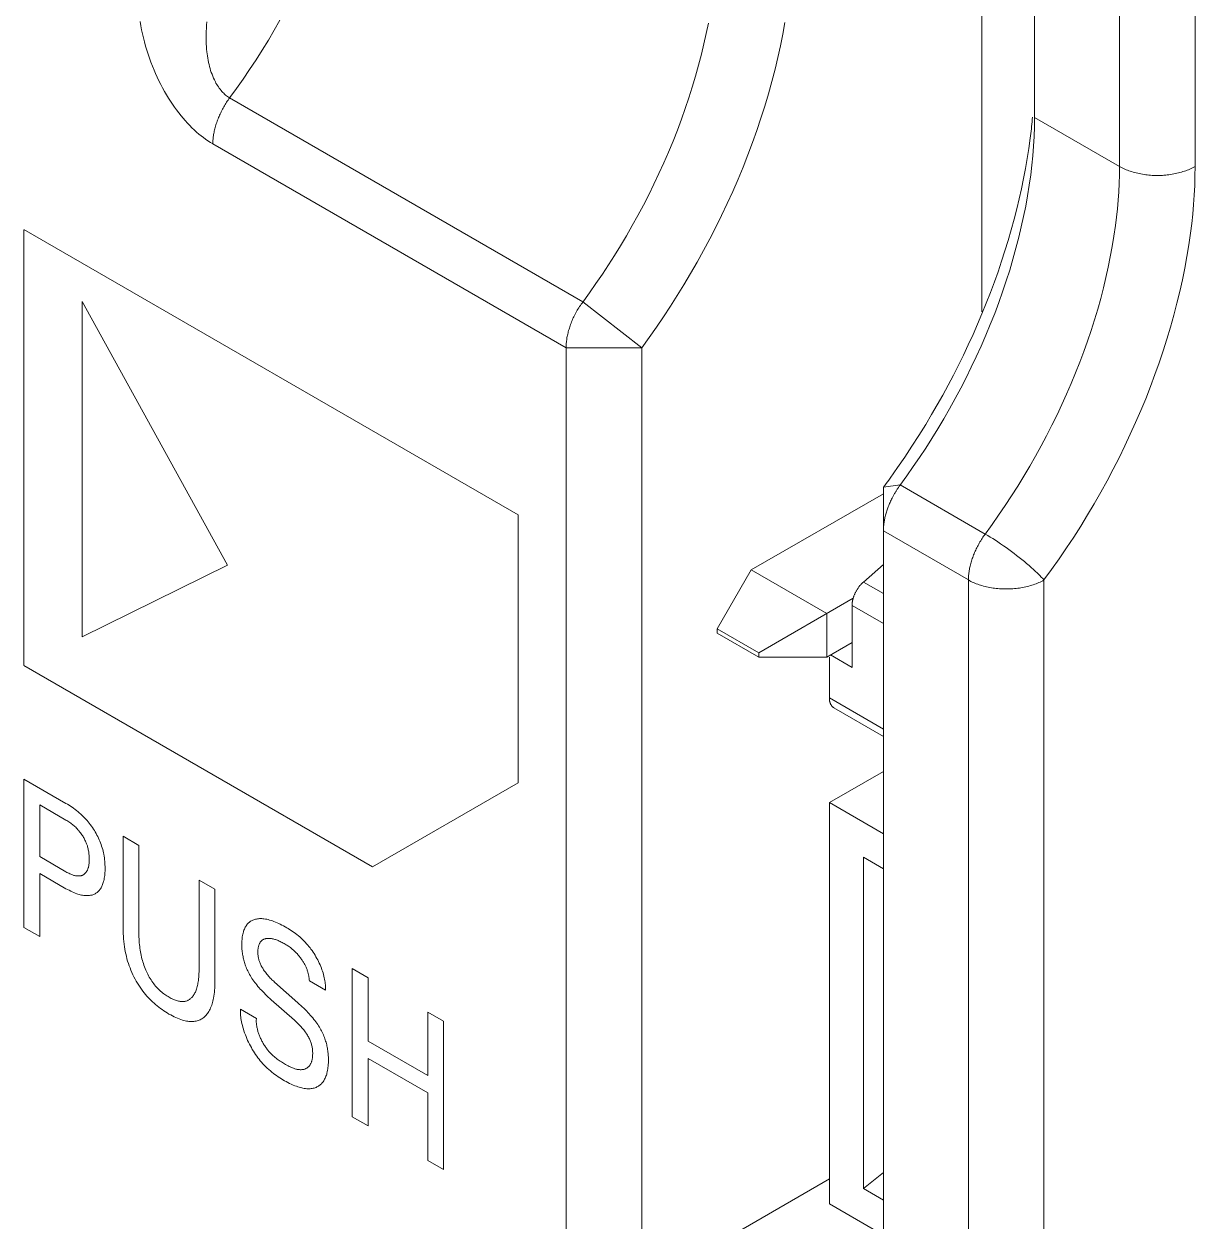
# Model space of a CAD drawing. Header units: inches. Extents: x 67578 to 72421, y -34894 to -31675.
# Drawn here: x 70297.14 to 70314.58, y -33422.72 to -33404.89 of the extents above; entities that cross this region are included whole.
import ezdxf

# ---------------------------------------------------------------- set-up
doc = ezdxf.new("R2010")
doc.units = ezdxf.units.IN
doc.header["$MEASUREMENT"] = 0

# ---------------------------------------------------------------- blocks, each defined once
blk = doc.blocks.new('ET200S')
at = {"lineweight": 0}
for p, q in [((64.851, -38.672), (64.851, -33.618)), ((65.346, -35.158), (65.346, -36.85)), ((66.141, -37.309), (66.141, -35.618)), ((66.848, -37.309), (66.848, -35.618)), ((61.119, -38.577), (57.813, -36.668)), ((66.141, -37.309), (65.346, -36.85)), ((60.961, -39.007), (57.656, -37.099)), ((60.512, -40.571), (55.888, -37.901)), ((55.888, -37.905), (55.888, -41.979)), ((57.794, -41.042), (56.432, -38.575)), ((56.432, -38.575), (56.432, -41.714)), ((61.119, -38.577), (61.669, -39.007)), ((60.961, -39.007), (61.669, -39.007)), ((60.961, -48.211), (60.961, -39.007)), ((61.669, -47.803), (61.669, -39.007)), ((64.089, -40.291), (63.931, -40.313)), ((63.931, -40.313), (63.931, -49.926)), ((64.088, -40.291), (64.884, -40.751)), ((63.931, -40.373), (62.694, -41.087)), ((60.512, -43.081), (60.512, -40.571)), ((63.931, -40.722), (64.727, -41.181)), ((56.432, -41.714), (57.794, -41.042)), ((62.376, -41.638), (62.694, -41.087)), ((63.401, -41.495), (62.694, -41.087)), ((63.931, -41.036), (63.744, -41.2)), ((63.744, -41.2), (63.931, -41.308)), ((64.727, -59.824), (64.727, -41.181)), ((65.434, -59.824), (65.434, -41.181)), ((63.649, -41.352), (62.765, -41.863)), ((63.931, -41.589), (63.638, -41.419)), ((63.638, -41.999), (63.638, -41.419)), ((63.401, -41.904), (63.401, -41.495)), ((62.765, -41.863), (62.376, -41.638)), ((62.376, -41.638), (62.376, -41.679)), ((62.765, -41.904), (62.376, -41.679)), ((63.638, -41.767), (63.401, -41.904)), ((62.765, -41.904), (62.765, -41.863)), ((63.401, -41.904), (62.765, -41.904)), ((63.426, -42.285), (63.426, -41.904)), ((63.638, -41.999), (63.436, -41.883)), ((55.888, -41.983), (59.151, -43.867)), ((63.426, -42.285), (63.931, -42.577)), ((63.931, -42.645), (63.467, -42.377)), ((63.426, -43.265), (63.931, -42.973)), ((55.888, -43.045), (56.281, -43.272)), ((55.888, -44.433), (55.888, -43.045)), ((59.151, -43.867), (60.512, -43.081)), ((56.281, -43.429), (56.036, -43.287)), ((56.036, -43.287), (56.036, -43.771)), ((63.931, -43.557), (63.426, -43.265)), ((63.426, -43.265), (63.426, -47.021)), ((56.816, -43.58), (56.964, -43.666)), ((56.816, -44.445), (56.816, -43.58)), ((56.964, -43.666), (56.964, -44.489)), ((56.036, -43.771), (56.281, -43.913)), ((63.744, -43.775), (63.931, -43.884)), ((63.744, -46.878), (63.744, -43.775)), ((56.281, -44.071), (56.036, -43.929)), ((56.036, -43.929), (56.036, -44.518)), ((57.527, -43.991), (57.675, -44.076)), ((57.527, -44.814), (57.527, -43.991)), ((57.675, -44.076), (57.675, -44.941)), ((56.036, -44.518), (55.888, -44.433)), ((58.961, -44.819), (59.109, -44.904)), ((58.961, -46.207), (58.961, -44.819)), ((58.709, -45.021), (58.559, -44.934)), ((59.109, -44.904), (59.109, -45.498)), ((58.233, -44.946), (58.451, -45.138)), ((58.419, -45.303), (58.201, -45.11)), ((57.914, -45.2), (58.063, -45.286)), ((59.667, -45.226), (59.814, -45.312)), ((59.667, -45.819), (59.667, -45.226)), ((59.814, -45.312), (59.814, -46.7)), ((59.109, -45.498), (59.667, -45.819)), ((59.667, -45.981), (59.109, -45.659)), ((59.109, -45.659), (59.109, -46.292)), ((59.667, -46.614), (59.667, -45.981)), ((59.109, -46.292), (58.961, -46.207)), ((59.814, -46.7), (59.667, -46.614)), ((63.931, -46.727), (63.744, -46.878)), ((63.426, -46.788), (60.961, -48.211)), ((63.744, -46.878), (63.931, -46.986)), ((63.426, -47.021), (63.931, -47.313))]:
    blk.add_line(p, q, dxfattribs=at)
for points in [[(58.284, -35.94), (58.23, -36.034), (58.175, -36.128), (58.118, -36.22), (58.06, -36.312), (58, -36.403), (57.939, -36.492), (57.877, -36.581)], [(61.111, -38.588), (61.181, -38.492), (61.241, -38.406), (61.301, -38.319), (61.359, -38.231), (61.415, -38.142), (61.471, -38.053), (61.527, -37.959), (61.581, -37.864), (61.634, -37.768), (61.686, -37.671), (61.736, -37.574), (61.784, -37.476), (61.831, -37.376), (61.877, -37.276), (61.92, -37.175), (61.963, -37.074), (62.003, -36.971), (62.042, -36.868), (62.077, -36.768), (62.111, -36.667), (62.143, -36.566), (62.174, -36.464), (62.202, -36.361), (62.229, -36.258), (62.252, -36.162), (62.274, -36.065), (62.293, -35.967)], [(61.669, -39.007), (61.738, -38.911), (61.807, -38.815), (61.873, -38.717), (61.938, -38.618), (62.002, -38.518), (62.064, -38.418), (62.127, -38.312), (62.189, -38.205), (62.249, -38.097), (62.307, -37.988), (62.363, -37.879), (62.417, -37.768), (62.47, -37.656), (62.521, -37.544), (62.571, -37.43), (62.618, -37.316), (62.663, -37.201), (62.707, -37.085), (62.747, -36.972), (62.785, -36.859), (62.822, -36.744), (62.856, -36.63), (62.888, -36.514), (62.918, -36.398), (62.944, -36.29), (62.968, -36.18), (62.99, -36.071), (63.01, -35.961)], [(57.656, -37.099), (57.633, -37.085), (57.61, -37.07), (57.588, -37.055), (57.567, -37.039), (57.545, -37.023), (57.525, -37.006), (57.504, -36.988), (57.482, -36.968), (57.46, -36.947), (57.439, -36.926), (57.418, -36.904), (57.397, -36.881), (57.378, -36.858), (57.358, -36.835), (57.337, -36.809), (57.317, -36.781), (57.297, -36.754), (57.277, -36.726), (57.258, -36.698), (57.24, -36.669), (57.222, -36.64), (57.204, -36.608), (57.186, -36.575), (57.168, -36.542), (57.151, -36.509), (57.135, -36.475), (57.12, -36.441), (57.105, -36.407), (57.09, -36.37), (57.076, -36.333), (57.062, -36.296), (57.049, -36.258), (57.037, -36.221), (57.026, -36.183), (57.016, -36.144), (57.006, -36.107), (56.997, -36.069), (56.989, -36.031), (56.982, -35.993), (56.975, -35.954)], [(57.813, -36.668), (57.803, -36.662), (57.793, -36.656), (57.784, -36.649), (57.775, -36.641), (57.766, -36.634), (57.757, -36.625), (57.749, -36.617), (57.741, -36.608), (57.732, -36.598), (57.723, -36.587), (57.715, -36.576), (57.707, -36.565), (57.699, -36.553), (57.692, -36.541), (57.685, -36.529), (57.679, -36.517), (57.67, -36.5), (57.662, -36.483), (57.655, -36.465), (57.648, -36.447), (57.641, -36.429), (57.635, -36.411), (57.63, -36.393), (57.625, -36.374), (57.62, -36.354), (57.615, -36.335), (57.611, -36.315), (57.608, -36.295), (57.605, -36.275), (57.602, -36.255), (57.6, -36.236), (57.597, -36.212), (57.595, -36.188), (57.594, -36.165), (57.593, -36.141), (57.593, -36.117), (57.593, -36.094), (57.593, -36.07), (57.594, -36.046), (57.595, -36.016), (57.597, -35.987), (57.599, -35.957)], [(57.656, -37.099), (57.656, -37.087), (57.656, -37.076), (57.657, -37.065), (57.658, -37.054), (57.659, -37.043), (57.66, -37.032), (57.662, -37.022), (57.663, -37.011), (57.665, -37), (57.667, -36.989), (57.669, -36.978), (57.672, -36.967), (57.675, -36.956), (57.678, -36.945), (57.681, -36.933), (57.684, -36.921), (57.688, -36.91), (57.692, -36.898), (57.696, -36.886), (57.7, -36.875), (57.704, -36.864), (57.709, -36.852), (57.714, -36.841), (57.719, -36.83), (57.724, -36.819), (57.729, -36.808), (57.734, -36.797), (57.74, -36.785), (57.746, -36.774), (57.752, -36.763), (57.758, -36.752), (57.764, -36.741), (57.771, -36.731), (57.777, -36.72), (57.784, -36.709), (57.791, -36.699), (57.798, -36.689), (57.806, -36.678), (57.877, -36.581)], [(65.346, -36.85), (65.345, -36.94), (65.341, -37.03), (65.336, -37.119), (65.329, -37.209), (65.32, -37.298), (65.31, -37.387), (65.296, -37.486), (65.281, -37.584), (65.263, -37.682), (65.243, -37.779), (65.222, -37.876), (65.199, -37.973), (65.172, -38.076), (65.144, -38.178), (65.113, -38.28), (65.081, -38.382), (65.047, -38.483), (65.011, -38.583), (64.973, -38.686), (64.932, -38.788), (64.89, -38.89), (64.847, -38.991), (64.801, -39.091), (64.754, -39.19), (64.706, -39.288), (64.656, -39.386), (64.604, -39.483), (64.551, -39.578), (64.496, -39.673), (64.44, -39.767), (64.385, -39.857), (64.328, -39.946), (64.27, -40.034), (64.211, -40.12), (64.15, -40.206)], [(65.327, -36.849), (65.325, -36.871), (65.323, -36.893), (65.321, -36.915), (65.318, -36.937), (65.316, -36.958), (65.313, -36.98), (65.311, -37.002), (65.308, -37.024), (65.305, -37.046)], [(65.305, -37.046), (65.292, -37.141), (65.278, -37.236), (65.261, -37.33), (65.243, -37.424), (65.224, -37.518), (65.203, -37.612), (65.181, -37.705), (65.155, -37.804), (65.128, -37.903), (65.099, -38.002), (65.069, -38.1), (65.037, -38.197), (65.004, -38.295), (64.97, -38.391), (64.933, -38.491), (64.894, -38.589), (64.854, -38.688), (64.813, -38.785), (64.77, -38.882), (64.726, -38.979), (64.68, -39.075), (64.633, -39.169), (64.586, -39.264), (64.536, -39.357), (64.486, -39.45), (64.434, -39.542), (64.381, -39.633), (64.327, -39.724), (64.264, -39.827), (64.198, -39.929), (64.132, -40.03), (64.064, -40.129), (63.994, -40.228)], [(64.948, -40.663), (65.01, -40.574), (65.071, -40.485), (65.131, -40.394), (65.189, -40.302), (65.246, -40.21), (65.302, -40.116), (65.356, -40.022), (65.408, -39.926), (65.459, -39.83), (65.509, -39.733), (65.557, -39.635), (65.602, -39.538), (65.646, -39.44), (65.689, -39.342), (65.73, -39.242), (65.769, -39.142), (65.807, -39.042), (65.842, -38.944), (65.875, -38.845), (65.907, -38.746), (65.937, -38.647), (65.965, -38.547), (65.991, -38.446), (66.014, -38.35), (66.036, -38.253), (66.055, -38.156), (66.073, -38.059), (66.089, -37.961), (66.103, -37.863), (66.113, -37.784), (66.121, -37.705), (66.128, -37.626), (66.134, -37.547), (66.138, -37.468), (66.14, -37.389), (66.141, -37.309)], [(65.434, -41.181), (65.506, -41.082), (65.576, -40.982), (65.645, -40.881), (65.712, -40.779), (65.778, -40.676), (65.842, -40.572), (65.904, -40.467), (65.965, -40.36), (66.024, -40.253), (66.081, -40.145), (66.137, -40.036), (66.191, -39.926), (66.242, -39.816), (66.292, -39.706), (66.34, -39.595), (66.386, -39.484), (66.43, -39.371), (66.472, -39.258), (66.512, -39.148), (66.549, -39.037), (66.585, -38.926), (66.618, -38.814), (66.65, -38.701), (66.679, -38.588), (66.705, -38.48), (66.73, -38.372), (66.752, -38.263), (66.772, -38.153), (66.79, -38.043), (66.806, -37.933), (66.817, -37.845), (66.826, -37.756), (66.834, -37.666), (66.84, -37.577), (66.845, -37.488), (66.847, -37.399), (66.848, -37.309)], [(66.141, -37.309), (66.153, -37.316), (66.165, -37.322), (66.178, -37.328), (66.19, -37.334), (66.203, -37.34), (66.215, -37.345), (66.228, -37.35), (66.241, -37.354), (66.254, -37.358), (66.268, -37.362), (66.282, -37.367), (66.297, -37.37), (66.312, -37.374), (66.326, -37.377), (66.341, -37.38), (66.356, -37.383), (66.371, -37.385), (66.386, -37.387), (66.401, -37.389), (66.416, -37.39), (66.432, -37.392), (66.448, -37.393), (66.463, -37.393), (66.479, -37.394), (66.495, -37.394), (66.51, -37.394), (66.526, -37.393), (66.542, -37.393), (66.557, -37.392), (66.573, -37.39), (66.588, -37.389), (66.603, -37.387), (66.618, -37.385), (66.633, -37.383), (66.648, -37.38), (66.663, -37.377), (66.678, -37.374), (66.692, -37.37), (66.707, -37.367), (66.722, -37.362), (66.735, -37.358), (66.748, -37.354), (66.761, -37.35), (66.774, -37.345), (66.787, -37.34), (66.799, -37.334), (66.812, -37.328), (66.824, -37.322), (66.836, -37.316), (66.848, -37.309)], [(60.961, -39.007), (60.962, -38.996), (60.962, -38.986), (60.963, -38.975), (60.963, -38.965), (60.964, -38.954), (60.965, -38.944), (60.967, -38.933), (60.968, -38.923), (60.97, -38.912), (60.972, -38.902), (60.974, -38.89), (60.977, -38.879), (60.98, -38.868), (60.982, -38.857), (60.985, -38.845), (60.989, -38.834), (60.992, -38.823), (60.996, -38.812), (60.999, -38.801), (61.003, -38.79), (61.008, -38.778), (61.013, -38.765), (61.018, -38.753), (61.023, -38.74), (61.029, -38.728), (61.035, -38.716), (61.041, -38.704), (61.047, -38.692), (61.053, -38.68), (61.06, -38.668), (61.066, -38.656), (61.073, -38.645), (61.08, -38.633), (61.088, -38.622), (61.095, -38.61), (61.103, -38.599), (61.111, -38.588)], [(63.994, -40.228), (63.981, -40.245), (63.969, -40.262), (63.956, -40.279), (63.944, -40.296), (63.931, -40.313)], [(64.15, -40.206), (64.084, -40.297), (64.08, -40.302), (64.077, -40.308), (64.073, -40.314), (64.069, -40.319), (64.065, -40.325), (64.061, -40.33), (64.058, -40.336), (64.054, -40.342), (64.05, -40.348), (64.047, -40.353), (64.043, -40.359), (64.04, -40.365), (64.036, -40.371), (64.033, -40.377), (64.03, -40.383), (64.026, -40.389), (64.023, -40.395)], [(64.023, -40.395), (64.018, -40.404), (64.013, -40.414), (64.008, -40.424), (64.003, -40.434), (63.998, -40.444), (63.994, -40.454), (63.989, -40.464), (63.985, -40.474), (63.981, -40.484), (63.977, -40.495), (63.973, -40.505), (63.97, -40.515), (63.966, -40.525), (63.963, -40.535), (63.96, -40.545), (63.957, -40.555), (63.954, -40.565), (63.951, -40.575), (63.949, -40.586), (63.946, -40.596), (63.944, -40.606), (63.942, -40.616), (63.94, -40.625), (63.939, -40.634), (63.937, -40.642), (63.936, -40.651), (63.935, -40.66), (63.934, -40.669), (63.933, -40.678), (63.933, -40.686), (63.932, -40.695), (63.932, -40.704), (63.931, -40.713), (63.931, -40.722)], [(64.948, -40.663), (64.877, -40.761), (64.869, -40.771), (64.862, -40.781), (64.855, -40.792), (64.849, -40.802), (64.842, -40.813), (64.835, -40.824), (64.829, -40.835), (64.823, -40.846), (64.817, -40.857), (64.811, -40.868), (64.805, -40.879), (64.8, -40.89), (64.795, -40.901), (64.79, -40.912), (64.785, -40.923), (64.78, -40.935), (64.776, -40.946), (64.771, -40.957), (64.767, -40.969), (64.763, -40.98), (64.759, -40.992), (64.755, -41.004), (64.752, -41.015), (64.749, -41.027), (64.746, -41.039), (64.743, -41.05), (64.741, -41.06), (64.738, -41.071), (64.736, -41.082), (64.734, -41.093), (64.733, -41.104), (64.731, -41.115), (64.73, -41.126), (64.729, -41.137), (64.728, -41.148), (64.727, -41.159), (64.727, -41.17), (64.727, -41.181)], [(64.884, -40.751), (64.908, -40.765), (64.932, -40.779), (64.956, -40.794), (64.979, -40.809), (65.003, -40.825), (65.028, -40.842), (65.054, -40.86), (65.079, -40.877), (65.104, -40.895), (65.129, -40.914), (65.154, -40.932), (65.178, -40.951), (65.203, -40.97), (65.227, -40.989), (65.251, -41.009), (65.272, -41.027), (65.294, -41.045), (65.315, -41.063), (65.335, -41.082), (65.356, -41.101), (65.37, -41.114), (65.383, -41.127), (65.396, -41.14), (65.409, -41.153), (65.422, -41.167), (65.434, -41.181)], [(63.744, -41.2), (63.74, -41.204), (63.736, -41.208), (63.731, -41.212), (63.727, -41.216), (63.723, -41.22), (63.72, -41.224), (63.716, -41.228), (63.712, -41.233), (63.708, -41.237), (63.705, -41.242), (63.701, -41.246), (63.698, -41.251), (63.694, -41.256), (63.691, -41.261), (63.688, -41.266), (63.685, -41.271), (63.682, -41.276), (63.679, -41.281), (63.676, -41.286), (63.673, -41.292), (63.67, -41.297), (63.668, -41.302), (63.665, -41.307), (63.663, -41.313), (63.66, -41.318), (63.658, -41.323), (63.656, -41.329), (63.654, -41.334), (63.652, -41.339), (63.65, -41.345), (63.649, -41.351), (63.647, -41.356), (63.646, -41.362), (63.644, -41.366), (63.643, -41.371), (63.642, -41.376), (63.641, -41.381), (63.641, -41.385), (63.64, -41.39), (63.639, -41.395), (63.639, -41.4), (63.638, -41.405), (63.638, -41.41), (63.638, -41.414), (63.638, -41.419)], [(64.727, -41.181), (64.739, -41.188), (64.751, -41.194), (64.763, -41.2), (64.776, -41.206), (64.788, -41.211), (64.801, -41.216), (64.814, -41.221), (64.827, -41.226), (64.84, -41.23), (64.853, -41.234), (64.868, -41.238), (64.883, -41.242), (64.897, -41.245), (64.912, -41.249), (64.927, -41.252), (64.942, -41.254), (64.957, -41.257), (64.972, -41.259), (64.987, -41.26), (65.002, -41.262), (65.018, -41.263), (65.033, -41.264), (65.049, -41.265), (65.065, -41.265), (65.08, -41.265), (65.096, -41.265), (65.112, -41.265), (65.127, -41.264), (65.143, -41.263), (65.159, -41.262), (65.174, -41.26), (65.189, -41.259), (65.204, -41.257), (65.219, -41.254), (65.234, -41.252), (65.249, -41.249), (65.263, -41.245), (65.278, -41.242), (65.293, -41.238), (65.307, -41.234), (65.321, -41.23), (65.334, -41.226), (65.347, -41.221), (65.36, -41.216), (65.372, -41.211), (65.385, -41.206), (65.397, -41.2), (65.41, -41.194), (65.422, -41.188), (65.434, -41.181)], [(63.426, -42.285), (63.426, -42.288), (63.426, -42.29), (63.426, -42.292), (63.426, -42.294), (63.426, -42.297), (63.426, -42.299), (63.426, -42.301), (63.427, -42.304), (63.427, -42.306), (63.427, -42.308), (63.428, -42.311), (63.428, -42.313), (63.428, -42.315), (63.429, -42.318), (63.429, -42.32), (63.43, -42.322), (63.43, -42.324), (63.431, -42.327), (63.432, -42.329), (63.432, -42.331), (63.433, -42.333), (63.434, -42.335), (63.435, -42.338), (63.436, -42.34), (63.437, -42.342), (63.437, -42.343), (63.438, -42.345), (63.439, -42.347), (63.44, -42.348), (63.441, -42.35), (63.442, -42.351), (63.443, -42.353), (63.444, -42.354), (63.445, -42.356), (63.446, -42.357), (63.447, -42.358), (63.448, -42.36), (63.449, -42.361), (63.45, -42.362), (63.451, -42.364), (63.452, -42.365), (63.454, -42.366), (63.455, -42.367), (63.456, -42.369), (63.457, -42.37), (63.459, -42.371), (63.46, -42.372), (63.461, -42.373), (63.463, -42.374), (63.464, -42.375), (63.466, -42.376), (63.467, -42.377)], [(56.281, -44.071), (56.296, -44.079), (56.31, -44.086), (56.325, -44.094), (56.339, -44.101), (56.354, -44.107), (56.368, -44.113), (56.382, -44.118), (56.393, -44.122), (56.404, -44.125), (56.415, -44.128), (56.426, -44.131), (56.437, -44.133), (56.448, -44.134), (56.458, -44.136), (56.468, -44.136), (56.477, -44.136), (56.485, -44.136), (56.494, -44.135), (56.502, -44.135), (56.51, -44.133), (56.517, -44.132), (56.525, -44.13), (56.532, -44.127), (56.54, -44.124), (56.547, -44.121), (56.553, -44.118), (56.56, -44.114), (56.566, -44.11), (56.572, -44.105), (56.578, -44.101), (56.584, -44.095), (56.589, -44.09), (56.594, -44.084), (56.599, -44.078), (56.604, -44.071), (56.609, -44.064), (56.613, -44.056), (56.617, -44.048), (56.621, -44.04), (56.624, -44.032), (56.627, -44.023), (56.63, -44.014), (56.633, -44.005), (56.635, -43.996), (56.638, -43.984), (56.64, -43.971), (56.642, -43.959), (56.644, -43.946), (56.645, -43.933), (56.646, -43.919), (56.647, -43.906), (56.647, -43.892), (56.647, -43.878), (56.647, -43.863), (56.646, -43.847), (56.646, -43.831), (56.644, -43.815), (56.643, -43.799), (56.641, -43.782), (56.638, -43.766), (56.635, -43.749), (56.632, -43.734), (56.628, -43.719), (56.625, -43.704), (56.62, -43.688), (56.615, -43.673), (56.61, -43.658), (56.605, -43.642), (56.599, -43.627), (56.592, -43.612), (56.586, -43.598), (56.579, -43.583), (56.571, -43.569), (56.563, -43.554), (56.555, -43.54), (56.547, -43.526), (56.538, -43.513), (56.529, -43.498), (56.519, -43.485), (56.509, -43.471), (56.499, -43.458), (56.488, -43.445), (56.478, -43.432), (56.467, -43.42), (56.455, -43.407), (56.443, -43.395), (56.431, -43.383), (56.419, -43.372), (56.406, -43.361), (56.394, -43.35), (56.381, -43.34), (56.367, -43.329), (56.353, -43.318), (56.339, -43.308), (56.324, -43.298), (56.31, -43.289), (56.296, -43.28), (56.281, -43.272)], [(56.281, -43.429), (56.29, -43.434), (56.299, -43.44), (56.307, -43.445), (56.316, -43.451), (56.325, -43.457), (56.333, -43.464), (56.342, -43.47), (56.349, -43.476), (56.357, -43.483), (56.364, -43.49), (56.372, -43.496), (56.379, -43.504), (56.386, -43.511), (56.393, -43.519), (56.4, -43.526), (56.406, -43.534), (56.412, -43.541), (56.418, -43.549), (56.424, -43.557), (56.43, -43.566), (56.435, -43.574), (56.441, -43.582), (56.446, -43.591), (56.45, -43.599), (56.455, -43.608), (56.459, -43.617), (56.463, -43.625), (56.467, -43.634), (56.471, -43.643), (56.474, -43.652), (56.478, -43.662), (56.481, -43.671), (56.483, -43.68), (56.486, -43.689), (56.488, -43.698), (56.49, -43.708), (56.492, -43.717), (56.494, -43.727), (56.495, -43.737), (56.496, -43.747), (56.497, -43.757), (56.498, -43.766), (56.499, -43.776), (56.499, -43.785), (56.499, -43.795), (56.499, -43.803), (56.499, -43.812), (56.498, -43.82), (56.498, -43.828), (56.497, -43.836), (56.496, -43.843), (56.495, -43.851), (56.494, -43.858), (56.492, -43.866), (56.491, -43.871), (56.489, -43.877), (56.487, -43.882), (56.486, -43.888), (56.484, -43.893), (56.481, -43.898), (56.479, -43.902), (56.477, -43.907), (56.474, -43.911), (56.471, -43.916), (56.468, -43.919), (56.465, -43.923), (56.462, -43.926), (56.459, -43.93), (56.455, -43.933), (56.452, -43.935), (56.448, -43.938), (56.444, -43.94), (56.44, -43.943), (56.436, -43.945), (56.432, -43.946), (56.427, -43.948), (56.423, -43.949), (56.418, -43.95), (56.414, -43.951), (56.409, -43.952), (56.404, -43.952), (56.399, -43.952), (56.394, -43.952), (56.388, -43.952), (56.381, -43.951), (56.375, -43.95), (56.369, -43.949), (56.362, -43.948), (56.355, -43.946), (56.349, -43.944), (56.342, -43.942), (56.334, -43.939), (56.325, -43.935), (56.316, -43.931), (56.308, -43.927), (56.299, -43.923), (56.29, -43.918), (56.281, -43.913)], [(58.709, -45.021), (58.709, -45.008), (58.71, -44.996), (58.709, -44.984), (58.709, -44.971), (58.708, -44.958), (58.706, -44.945), (58.704, -44.932), (58.702, -44.919), (58.699, -44.905), (58.695, -44.89), (58.692, -44.875), (58.687, -44.86), (58.682, -44.844), (58.677, -44.829), (58.671, -44.814), (58.665, -44.799), (58.659, -44.783), (58.652, -44.768), (58.644, -44.753), (58.637, -44.738), (58.629, -44.723), (58.62, -44.708), (58.612, -44.693), (58.603, -44.679), (58.594, -44.665), (58.584, -44.651), (58.574, -44.637), (58.565, -44.624), (58.554, -44.611), (58.544, -44.598), (58.533, -44.586), (58.521, -44.572), (58.508, -44.559), (58.496, -44.547), (58.483, -44.535), (58.469, -44.523), (58.456, -44.512), (58.443, -44.501), (58.429, -44.491), (58.416, -44.481), (58.402, -44.472), (58.388, -44.462), (58.374, -44.454), (58.361, -44.445), (58.347, -44.437), (58.333, -44.429), (58.318, -44.42), (58.302, -44.412), (58.287, -44.404), (58.272, -44.397), (58.257, -44.39), (58.242, -44.383), (58.227, -44.377), (58.213, -44.372), (58.2, -44.368), (58.186, -44.364), (58.173, -44.36), (58.16, -44.357), (58.147, -44.355), (58.134, -44.353), (58.123, -44.352), (58.113, -44.351), (58.103, -44.351), (58.093, -44.351), (58.083, -44.352), (58.074, -44.353), (58.064, -44.355), (58.055, -44.357), (58.047, -44.359), (58.039, -44.361), (58.031, -44.364), (58.024, -44.368), (58.016, -44.372), (58.009, -44.376), (58.002, -44.381), (57.996, -44.386), (57.99, -44.391), (57.984, -44.397), (57.978, -44.403), (57.973, -44.41), (57.968, -44.417), (57.963, -44.425), (57.959, -44.432), (57.954, -44.441), (57.951, -44.449), (57.947, -44.458), (57.944, -44.467), (57.941, -44.476), (57.938, -44.487), (57.935, -44.498), (57.933, -44.51), (57.931, -44.522), (57.93, -44.534), (57.929, -44.546), (57.928, -44.559)], [(56.816, -44.445), (56.816, -44.468), (56.817, -44.492), (56.818, -44.516), (56.82, -44.54), (56.822, -44.564), (56.825, -44.589), (56.828, -44.614), (56.832, -44.636), (56.836, -44.658), (56.841, -44.681), (56.846, -44.703), (56.852, -44.726), (56.858, -44.749), (56.866, -44.771), (56.873, -44.792), (56.881, -44.813), (56.889, -44.834), (56.898, -44.855), (56.907, -44.876), (56.917, -44.896), (56.928, -44.917), (56.939, -44.936), (56.95, -44.955), (56.962, -44.974), (56.974, -44.993), (56.987, -45.011), (57, -45.029), (57.013, -45.046), (57.026, -45.061), (57.038, -45.076), (57.051, -45.09), (57.065, -45.104), (57.078, -45.117), (57.091, -45.13), (57.105, -45.143), (57.119, -45.155), (57.134, -45.168), (57.15, -45.18), (57.166, -45.192), (57.182, -45.203), (57.197, -45.214), (57.213, -45.225), (57.229, -45.234), (57.245, -45.244), (57.261, -45.253), (57.277, -45.261), (57.293, -45.269), (57.309, -45.277), (57.324, -45.284), (57.34, -45.29), (57.356, -45.296), (57.371, -45.301), (57.384, -45.304), (57.396, -45.307), (57.408, -45.31), (57.42, -45.312), (57.432, -45.313), (57.443, -45.314), (57.455, -45.315), (57.466, -45.314), (57.477, -45.314), (57.487, -45.312), (57.498, -45.311), (57.508, -45.308), (57.517, -45.305), (57.527, -45.302), (57.536, -45.298), (57.545, -45.293), (57.554, -45.288), (57.562, -45.283), (57.57, -45.276), (57.578, -45.27), (57.586, -45.262), (57.593, -45.255), (57.6, -45.247), (57.607, -45.238), (57.613, -45.229), (57.619, -45.219), (57.625, -45.209), (57.63, -45.198), (57.635, -45.187), (57.64, -45.175), (57.645, -45.162), (57.649, -45.15), (57.653, -45.136), (57.656, -45.123), (57.659, -45.109), (57.662, -45.096), (57.665, -45.077), (57.668, -45.059), (57.67, -45.04), (57.672, -45.02), (57.673, -45.001), (57.674, -44.981), (57.674, -44.961), (57.675, -44.941)], [(57.527, -44.814), (57.527, -44.832), (57.527, -44.849), (57.526, -44.865), (57.525, -44.882), (57.524, -44.898), (57.522, -44.915), (57.52, -44.931), (57.518, -44.942), (57.516, -44.954), (57.514, -44.966), (57.512, -44.977), (57.509, -44.988), (57.506, -44.999), (57.503, -45.01), (57.499, -45.02), (57.496, -45.029), (57.492, -45.038), (57.488, -45.046), (57.484, -45.054), (57.479, -45.062), (57.474, -45.07), (57.469, -45.077), (57.464, -45.084), (57.459, -45.089), (57.454, -45.094), (57.449, -45.099), (57.444, -45.103), (57.438, -45.108), (57.432, -45.111), (57.426, -45.115), (57.42, -45.118), (57.414, -45.121), (57.407, -45.123), (57.401, -45.125), (57.394, -45.126), (57.387, -45.127), (57.38, -45.128), (57.373, -45.128), (57.365, -45.128), (57.358, -45.127), (57.35, -45.127), (57.343, -45.125), (57.335, -45.124), (57.325, -45.122), (57.316, -45.119), (57.306, -45.115), (57.296, -45.112), (57.286, -45.107), (57.276, -45.103), (57.266, -45.098), (57.256, -45.092), (57.246, -45.087), (57.236, -45.081), (57.226, -45.075), (57.216, -45.068), (57.206, -45.061), (57.196, -45.054), (57.186, -45.046), (57.177, -45.038), (57.167, -45.03), (57.157, -45.021), (57.148, -45.012), (57.138, -45.002), (57.129, -44.992), (57.119, -44.982), (57.11, -44.971), (57.102, -44.96), (57.093, -44.948), (57.085, -44.936), (57.077, -44.924), (57.069, -44.912), (57.061, -44.899), (57.054, -44.886), (57.047, -44.872), (57.04, -44.859), (57.034, -44.846), (57.028, -44.832), (57.022, -44.817), (57.016, -44.802), (57.011, -44.787), (57.006, -44.772), (57.001, -44.757), (56.996, -44.742), (56.992, -44.727), (56.988, -44.711), (56.984, -44.694), (56.981, -44.678), (56.978, -44.661), (56.975, -44.645), (56.973, -44.629), (56.971, -44.613), (56.969, -44.595), (56.967, -44.577), (56.966, -44.559), (56.965, -44.541), (56.964, -44.524), (56.964, -44.506), (56.964, -44.489)], [(57.928, -44.559), (57.927, -44.57), (57.927, -44.582), (57.927, -44.595), (57.927, -44.605), (57.927, -44.617), (57.928, -44.628), (57.928, -44.639), (57.929, -44.65), (57.931, -44.662), (57.932, -44.673), (57.934, -44.685), (57.936, -44.697), (57.938, -44.707), (57.94, -44.718), (57.942, -44.729), (57.945, -44.739), (57.948, -44.75), (57.951, -44.761), (57.955, -44.772), (57.958, -44.783), (57.962, -44.794), (57.967, -44.806), (57.972, -44.817), (57.977, -44.829), (57.982, -44.841), (57.988, -44.852), (57.994, -44.864), (58, -44.875), (58.007, -44.887), (58.014, -44.899), (58.022, -44.912), (58.031, -44.924), (58.039, -44.936), (58.048, -44.948), (58.057, -44.959), (58.067, -44.972), (58.078, -44.985), (58.089, -44.998), (58.099, -45.01), (58.111, -45.022), (58.122, -45.034), (58.135, -45.047), (58.148, -45.06), (58.161, -45.073), (58.174, -45.086), (58.188, -45.098), (58.201, -45.11)], [(58.233, -44.946), (58.225, -44.938), (58.217, -44.931), (58.209, -44.923), (58.201, -44.915), (58.193, -44.907), (58.185, -44.899), (58.177, -44.89), (58.169, -44.881), (58.161, -44.872), (58.154, -44.863), (58.147, -44.853), (58.141, -44.846), (58.136, -44.839), (58.131, -44.831), (58.126, -44.824), (58.122, -44.816), (58.117, -44.808), (58.113, -44.801), (58.109, -44.793), (58.105, -44.785), (58.101, -44.777), (58.098, -44.769), (58.094, -44.761), (58.092, -44.753), (58.089, -44.746), (58.087, -44.739), (58.085, -44.731), (58.084, -44.724), (58.082, -44.717), (58.081, -44.709), (58.08, -44.702), (58.079, -44.695), (58.078, -44.688), (58.078, -44.681), (58.077, -44.674), (58.077, -44.668), (58.077, -44.661), (58.077, -44.654), (58.077, -44.647), (58.078, -44.64), (58.079, -44.634), (58.079, -44.628), (58.08, -44.621), (58.082, -44.615), (58.083, -44.61), (58.085, -44.604), (58.087, -44.598), (58.088, -44.593), (58.09, -44.589), (58.092, -44.584), (58.095, -44.58), (58.097, -44.576), (58.1, -44.572), (58.102, -44.568), (58.105, -44.564), (58.108, -44.561), (58.112, -44.558), (58.115, -44.555), (58.118, -44.552), (58.122, -44.55), (58.125, -44.548), (58.129, -44.546), (58.133, -44.544), (58.137, -44.542), (58.141, -44.541), (58.145, -44.54), (58.149, -44.539), (58.153, -44.538), (58.158, -44.537), (58.162, -44.537), (58.168, -44.536), (58.174, -44.536), (58.18, -44.536), (58.186, -44.536), (58.192, -44.537), (58.198, -44.538), (58.204, -44.538), (58.211, -44.54), (58.219, -44.541), (58.227, -44.543), (58.235, -44.546), (58.243, -44.548), (58.251, -44.551), (58.26, -44.554), (58.268, -44.557), (58.277, -44.561), (58.286, -44.566), (58.296, -44.57), (58.305, -44.575), (58.314, -44.58), (58.324, -44.585), (58.333, -44.59), (58.341, -44.595), (58.349, -44.6), (58.357, -44.605), (58.365, -44.61), (58.373, -44.616), (58.381, -44.622), (58.389, -44.628), (58.399, -44.636), (58.409, -44.645)], [(58.409, -44.645), (58.415, -44.65), (58.421, -44.656), (58.427, -44.661), (58.432, -44.667), (58.438, -44.673), (58.444, -44.679), (58.45, -44.686), (58.455, -44.692), (58.461, -44.699), (58.466, -44.705), (58.471, -44.712), (58.477, -44.719), (58.482, -44.726), (58.486, -44.733), (58.491, -44.739), (58.495, -44.746), (58.499, -44.752), (58.503, -44.759), (58.507, -44.766), (58.511, -44.772), (58.515, -44.779), (58.519, -44.786), (58.522, -44.793), (58.525, -44.8), (58.528, -44.807), (58.531, -44.814), (58.534, -44.821), (58.537, -44.828), (58.539, -44.835), (58.542, -44.842), (58.544, -44.849), (58.546, -44.856), (58.548, -44.863), (58.549, -44.869), (58.551, -44.875), (58.552, -44.881), (58.553, -44.887), (58.554, -44.893), (58.555, -44.899), (58.556, -44.905), (58.557, -44.911), (58.557, -44.917), (58.558, -44.922), (58.558, -44.928), (58.559, -44.934)], [(58.737, -45.688), (58.737, -45.668), (58.737, -45.657), (58.737, -45.646), (58.736, -45.634), (58.735, -45.623), (58.734, -45.611), (58.733, -45.6), (58.732, -45.588), (58.73, -45.576), (58.728, -45.564), (58.726, -45.553), (58.723, -45.542), (58.721, -45.531), (58.718, -45.52), (58.715, -45.508), (58.711, -45.497), (58.708, -45.486), (58.704, -45.475), (58.7, -45.464), (58.695, -45.451), (58.69, -45.439), (58.684, -45.427), (58.679, -45.415), (58.673, -45.403), (58.666, -45.391), (58.66, -45.379), (58.653, -45.368), (58.645, -45.355), (58.637, -45.342), (58.628, -45.33), (58.619, -45.317), (58.61, -45.305), (58.601, -45.294), (58.59, -45.28), (58.579, -45.267), (58.568, -45.254), (58.557, -45.242), (58.545, -45.229), (58.534, -45.217), (58.52, -45.203), (58.507, -45.19), (58.493, -45.177), (58.479, -45.164), (58.465, -45.151), (58.451, -45.138)], [(57.914, -45.2), (57.914, -45.214), (57.914, -45.228), (57.915, -45.242), (57.916, -45.257), (57.917, -45.272), (57.919, -45.287), (57.922, -45.302), (57.925, -45.317), (57.928, -45.332), (57.932, -45.35), (57.937, -45.367), (57.942, -45.385), (57.947, -45.403), (57.953, -45.42), (57.96, -45.438), (57.967, -45.456), (57.974, -45.473), (57.981, -45.491), (57.989, -45.508), (57.998, -45.525), (58.007, -45.542), (58.016, -45.558), (58.025, -45.575), (58.035, -45.591), (58.045, -45.607), (58.055, -45.623), (58.066, -45.638), (58.077, -45.653), (58.088, -45.668), (58.099, -45.682), (58.111, -45.696), (58.124, -45.711), (58.138, -45.725), (58.151, -45.739), (58.165, -45.752), (58.18, -45.765), (58.194, -45.777), (58.208, -45.789), (58.223, -45.8), (58.237, -45.811), (58.252, -45.821), (58.267, -45.831), (58.282, -45.841), (58.297, -45.85), (58.311, -45.859), (58.326, -45.868), (58.342, -45.877), (58.358, -45.886), (58.374, -45.894), (58.39, -45.902), (58.406, -45.909), (58.422, -45.915), (58.438, -45.921), (58.45, -45.926), (58.462, -45.929), (58.475, -45.933), (58.487, -45.936), (58.499, -45.938), (58.51, -45.941), (58.522, -45.942), (58.534, -45.943), (58.544, -45.944), (58.555, -45.944), (58.565, -45.943), (58.575, -45.942), (58.585, -45.941), (58.595, -45.939), (58.605, -45.937), (58.614, -45.934), (58.622, -45.931), (58.629, -45.927), (58.637, -45.923), (58.644, -45.919), (58.651, -45.914), (58.658, -45.909), (58.664, -45.904), (58.671, -45.898), (58.677, -45.892), (58.682, -45.885), (58.688, -45.878), (58.693, -45.87), (58.698, -45.862), (58.702, -45.854), (58.707, -45.845), (58.711, -45.836), (58.714, -45.827), (58.718, -45.817), (58.721, -45.807), (58.723, -45.797), (58.726, -45.784), (58.729, -45.771), (58.731, -45.758), (58.733, -45.744), (58.735, -45.731), (58.736, -45.717), (58.737, -45.702), (58.737, -45.688)], [(58.219, -45.634), (58.213, -45.629), (58.207, -45.623), (58.201, -45.617), (58.195, -45.611), (58.189, -45.604), (58.184, -45.598), (58.178, -45.591), (58.173, -45.585), (58.167, -45.578), (58.162, -45.571), (58.157, -45.564), (58.152, -45.557), (58.147, -45.55), (58.142, -45.543), (58.137, -45.535), (58.132, -45.528), (58.128, -45.52), (58.123, -45.512), (58.119, -45.504), (58.115, -45.497), (58.111, -45.489), (58.107, -45.481), (58.103, -45.473), (58.099, -45.465), (58.096, -45.456), (58.093, -45.448), (58.089, -45.44), (58.086, -45.432), (58.083, -45.424), (58.081, -45.416), (58.078, -45.408), (58.076, -45.4), (58.074, -45.392), (58.072, -45.384), (58.07, -45.376), (58.068, -45.368), (58.067, -45.361), (58.066, -45.355), (58.065, -45.348), (58.064, -45.342), (58.063, -45.335), (58.063, -45.329), (58.062, -45.323), (58.062, -45.316), (58.062, -45.31), (58.062, -45.304), (58.062, -45.298), (58.063, -45.292), (58.063, -45.286)], [(58.419, -45.303), (58.428, -45.311), (58.437, -45.319), (58.446, -45.327), (58.455, -45.336), (58.463, -45.345), (58.472, -45.354), (58.481, -45.363), (58.489, -45.372), (58.497, -45.382), (58.506, -45.392), (58.514, -45.402), (58.519, -45.41), (58.525, -45.418), (58.53, -45.426), (58.536, -45.434), (58.541, -45.442), (58.546, -45.45), (58.55, -45.459), (58.555, -45.467), (58.559, -45.475), (58.563, -45.484), (58.567, -45.493), (58.57, -45.501), (58.573, -45.509), (58.576, -45.518), (58.578, -45.526), (58.58, -45.534), (58.582, -45.542), (58.584, -45.551), (58.585, -45.559), (58.587, -45.567), (58.587, -45.575), (58.588, -45.583), (58.589, -45.591), (58.589, -45.599), (58.59, -45.607), (58.59, -45.616), (58.589, -45.625), (58.589, -45.633), (58.589, -45.641), (58.588, -45.649), (58.587, -45.657), (58.586, -45.665), (58.584, -45.672), (58.583, -45.678), (58.581, -45.684), (58.579, -45.69), (58.578, -45.695), (58.576, -45.7), (58.573, -45.706), (58.571, -45.711), (58.569, -45.715), (58.566, -45.72), (58.563, -45.724), (58.56, -45.728), (58.557, -45.732), (58.554, -45.736), (58.55, -45.739), (58.546, -45.742), (58.543, -45.745), (58.539, -45.748), (58.535, -45.751), (58.53, -45.753), (58.526, -45.755), (58.522, -45.757), (58.517, -45.759), (58.513, -45.761), (58.508, -45.762), (58.503, -45.763), (58.498, -45.764), (58.493, -45.765), (58.488, -45.765), (58.483, -45.766), (58.478, -45.766), (58.472, -45.766), (58.466, -45.765), (58.459, -45.764), (58.452, -45.763), (58.445, -45.762), (58.438, -45.76), (58.431, -45.759), (58.423, -45.756), (58.416, -45.754), (58.409, -45.751), (58.401, -45.749), (58.391, -45.744), (58.38, -45.739), (58.369, -45.734), (58.359, -45.729), (58.348, -45.723), (58.337, -45.717), (58.326, -45.711), (58.316, -45.705), (58.306, -45.699), (58.297, -45.692), (58.287, -45.686), (58.277, -45.679), (58.267, -45.673), (58.257, -45.666), (58.248, -45.658), (58.238, -45.651), (58.229, -45.643), (58.219, -45.634)]]:
    blk.add_lwpolyline(points, dxfattribs=at)

msp = doc.modelspace()

# ---------------------------------------------------------------- block references
at = {"xscale": 1.59100124616462, "yscale": 1.59100124616462, "zscale": 1.59100124616462}
msp.add_blockref('ET200S', (70208.226, -33347.652), dxfattribs=at)

doc.saveas('drawing.dxf')
